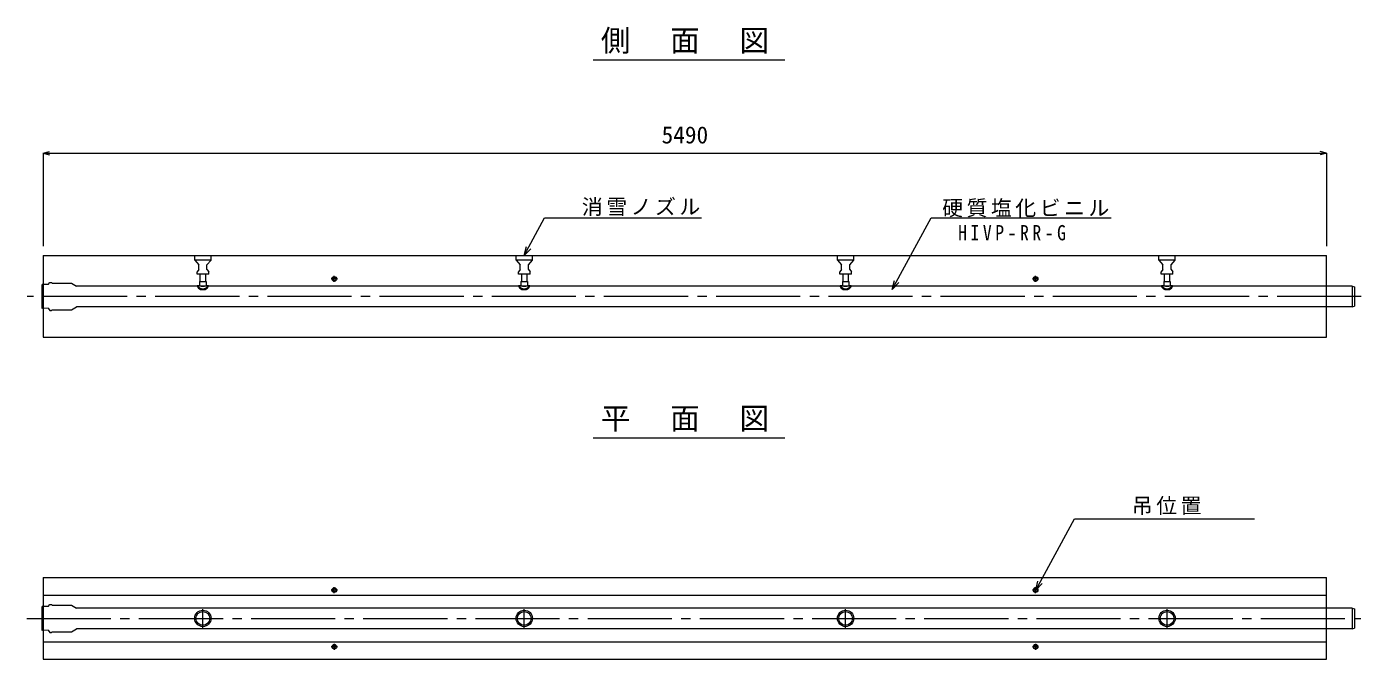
# Model space of a CAD drawing. Units: millimetres on the paper, enlarged 15 times, with parts at other scales. Extents: x -9232 to 7975, y -6572 to 1682.
# Drawn here: x -2446 to -305, y -5054 to -4039 of the extents above; entities that cross this region are included whole.
import ezdxf
from ezdxf.enums import TextEntityAlignment as Align

# ---------------------------------------------------------------- set-up
doc = ezdxf.new("R2010")
doc.units = ezdxf.units.MM
doc.header["$LTSCALE"] = 15
doc.linetypes.add('CHAIN1', pattern=[8, 5, -1, 1, -1])
doc.linetypes.add('CHAIN2', pattern=[12, 9, -1, 1, -1])
doc.layers.add('1-1_製品図', color=4, linetype='Continuous', lineweight=18)
doc.styles.add('ＭＳ ゴシック', font='')
doc.styles.get('ＭＳ ゴシック').set_extended_font_data('MS Gothic')

msp = doc.modelspace()

# ---------------------------------------------------------------- linework, layer by layer
at = {"layer": '1-1_製品図', "color": 3}
for p, q in [((-1537.02, -4092.1), (-1229.73, -4092.1)), ((-2419.2, -4405.99), (-360.45, -4405.99)), ((-1537.02, -4698.36), (-1229.73, -4698.36)), ((-2419.2, -4922.7), (-360.45, -4922.7)), ((-2419.2, -4922.7), (-2419.2, -5053.95)), ((-2419.2, -4950.83), (-360.45, -4950.83)), ((-2419.2, -5025.83), (-360.45, -5025.83))]:
    msp.add_line(p, q, dxfattribs=at)
at = {"layer": '1-1_製品図'}
for p, q in [((-2419.2, -4241.87), (-2409.05, -4239.15)), ((-360.45, -4241.87), (-370.59, -4239.15)), ((-2419.2, -4241.87), (-360.45, -4241.87)), ((-2419.2, -4241.87), (-2409.05, -4244.59)), ((-2419.2, -4241.87), (-2419.2, -4390.76)), ((-360.45, -4241.87), (-370.59, -4244.59)), ((-360.45, -4241.87), (-360.45, -4390.76)), ((-2411.5, -4452.64), (-2421.07, -4452.31)), ((-2421.07, -4490.93), (-2421.07, -4452.31)), ((-2411.5, -4452.64), (-2408.52, -4449.1)), ((-2408.52, -4449.1), (-2405.9, -4449.1)), ((-2405.9, -4449.1), (-2404.77, -4450.22)), ((-319.57, -4454.93), (-2366.04, -4454.93)), ((-319.57, -4454.93), (-315.45, -4456.03)), ((-315.45, -4456.03), (-315.45, -4487.2)), ((-2411.5, -4490.59), (-2421.07, -4490.93)), ((-319.57, -4488.3), (-2366.04, -4488.3)), ((-2411.5, -4969.35), (-2408.52, -4965.81)), ((-2408.52, -4965.81), (-2405.9, -4965.81)), ((-2405.9, -4965.81), (-2404.77, -4966.93)), ((-2411.5, -4969.35), (-2421.07, -4969.02)), ((-2421.07, -5007.64), (-2421.07, -4969.02)), ((-319.57, -4971.64), (-2366.04, -4971.64)), ((-319.57, -4971.64), (-315.45, -4972.74)), ((-315.45, -4972.74), (-315.45, -5003.91)), ((-2411.5, -5007.3), (-2421.07, -5007.64)), ((-319.57, -5005.01), (-2366.04, -5005.01))]:
    msp.add_line(p, q, dxfattribs=at)
at = {"layer": '1-1_製品図', "color": 7}
for p, q in [((-1057.17, -4460.37), (-994.87, -4345.7)), ((-994.87, -4345.7), (-706.25, -4345.7)), ((-2150.13, -4413.49), (-2150.13, -4405.99)), ((-1647.63, -4405.99), (-1644.13, -4391.41)), ((-1647.63, -4405.99), (-1637.31, -4395.11)), ((-1634.51, -4413.49), (-1634.51, -4405.99)), ((-1118.88, -4413.49), (-1118.88, -4405.99)), ((-603.26, -4413.49), (-603.26, -4405.99)), ((-2176.38, -4413.49), (-2169.82, -4420.99)), ((-2169.82, -4428.49), (-2172.63, -4432.24)), ((-2169.82, -4428.49), (-2169.82, -4420.99)), ((-2156.7, -4420.99), (-2150.13, -4413.49)), ((-2156.7, -4428.49), (-2156.7, -4420.99)), ((-2156.7, -4428.49), (-2153.88, -4432.24)), ((-2153.88, -4435.99), (-2153.88, -4432.24)), ((-1660.76, -4413.49), (-1654.2, -4420.99)), ((-1654.2, -4428.49), (-1657.01, -4432.24)), ((-1654.2, -4428.49), (-1654.2, -4420.99)), ((-1641.07, -4420.99), (-1634.51, -4413.49)), ((-1641.07, -4428.49), (-1641.07, -4420.99)), ((-1641.07, -4428.49), (-1638.26, -4432.24)), ((-1638.26, -4435.99), (-1638.26, -4432.24)), ((-1145.13, -4413.49), (-1138.57, -4420.99)), ((-1138.57, -4428.49), (-1141.38, -4432.24)), ((-1138.57, -4428.49), (-1138.57, -4420.99)), ((-1125.45, -4420.99), (-1118.88, -4413.49)), ((-1125.45, -4428.49), (-1125.45, -4420.99)), ((-1125.45, -4428.49), (-1122.63, -4432.24)), ((-1122.63, -4435.99), (-1122.63, -4432.24)), ((-629.51, -4413.49), (-622.95, -4420.99)), ((-622.95, -4428.49), (-625.76, -4432.24)), ((-622.95, -4428.49), (-622.95, -4420.99)), ((-609.82, -4420.99), (-603.26, -4413.49)), ((-609.82, -4428.49), (-609.82, -4420.99)), ((-609.82, -4428.49), (-607.01, -4432.24)), ((-607.01, -4435.99), (-607.01, -4432.24)), ((-2168.51, -4447.43), (-2158.01, -4447.43)), ((-2168.51, -4447.43), (-2168.51, -4453.8)), ((-2167.38, -4447.43), (-2167.38, -4435.99)), ((-2159.13, -4435.99), (-2159.13, -4447.43)), ((-2158.01, -4447.43), (-2158.01, -4453.8)), ((-1652.88, -4447.43), (-1652.88, -4453.8)), ((-1651.76, -4447.43), (-1651.76, -4435.99)), ((-1643.51, -4435.99), (-1643.51, -4447.43)), ((-1137.26, -4447.43), (-1137.26, -4453.8)), ((-1136.13, -4447.43), (-1136.13, -4435.99)), ((-1127.88, -4435.99), (-1127.88, -4447.43)), ((-1057.17, -4460.37), (-1053.66, -4445.78)), ((-1057.17, -4460.37), (-1046.84, -4449.49)), ((-621.63, -4447.43), (-621.63, -4453.8)), ((-620.51, -4447.43), (-620.51, -4435.99)), ((-612.26, -4435.99), (-612.26, -4447.43)), ((-2172.26, -4453.8), (-2172.26, -4454.93)), ((-2172.26, -4453.8), (-2168.51, -4453.8)), ((-2167.01, -4460.55), (-2159.51, -4460.55)), ((-2158.01, -4453.8), (-2154.26, -4453.8)), ((-2154.26, -4453.8), (-2154.26, -4454.93)), ((-1656.63, -4453.8), (-1656.63, -4454.93)), ((-1656.63, -4453.8), (-1652.88, -4453.8)), ((-1651.38, -4460.55), (-1643.88, -4460.55)), ((-1642.38, -4453.8), (-1638.63, -4453.8)), ((-1638.63, -4453.8), (-1638.63, -4454.93)), ((-1141.01, -4453.8), (-1141.01, -4454.93)), ((-1141.01, -4453.8), (-1137.26, -4453.8)), ((-1135.76, -4460.55), (-1128.26, -4460.55)), ((-1126.76, -4453.8), (-1123.01, -4453.8)), ((-1123.01, -4453.8), (-1123.01, -4454.93)), ((-625.38, -4453.8), (-625.38, -4454.93)), ((-625.38, -4453.8), (-621.63, -4453.8)), ((-620.13, -4460.55), (-612.63, -4460.55)), ((-611.13, -4453.8), (-607.38, -4453.8)), ((-607.38, -4453.8), (-607.38, -4454.93)), ((-826.94, -4943.1), (-823.43, -4928.52)), ((-826.94, -4943.1), (-816.61, -4932.23))]:
    msp.add_line(p, q, dxfattribs=at)
at = {"layer": '1-1_製品図', "linetype": 'CHAIN1'}
for p, q in [((-1947.45, -4443.49), (-1957.2, -4443.49)), ((-1952.32, -4448.37), (-1952.32, -4438.62)), ((-822.45, -4443.49), (-832.2, -4443.49)), ((-827.32, -4448.37), (-827.32, -4438.62)), ((-1947.45, -4942.79), (-1957.2, -4942.79)), ((-1952.32, -4947.67), (-1952.32, -4937.92)), ((-822.45, -4942.79), (-832.2, -4942.79)), ((-827.32, -4947.67), (-827.32, -4937.92)), ((-2178.26, -4988.33), (-2148.26, -4988.33)), ((-2163.26, -5003.33), (-2163.26, -4973.33)), ((-1662.63, -4988.33), (-1632.63, -4988.33)), ((-1647.63, -5003.33), (-1647.63, -4973.33)), ((-1147.01, -4988.33), (-1117.01, -4988.33)), ((-1132.01, -5003.33), (-1132.01, -4973.33)), ((-631.38, -4988.33), (-601.38, -4988.33)), ((-616.38, -5003.33), (-616.38, -4973.33)), ((-1952.32, -5028.99), (-1952.32, -5038.74)), ((-827.32, -5028.99), (-827.32, -5038.74)), ((-1947.45, -5033.86), (-1957.2, -5033.86)), ((-822.45, -5033.86), (-832.2, -5033.86))]:
    msp.add_line(p, q, dxfattribs=at)
at = {"layer": '1-1_製品図', "color": 7, "linetype": 'CHAIN2'}
for p, q in [((-304.7, -4471.62), (-2445.05, -4471.62)), ((-2445.88, -4988.33), (-305.53, -4988.33))]:
    msp.add_line(p, q, dxfattribs=at)
at = {"layer": '1-1_製品図', "color": 7}
for points in [[(-1647.63, -4405.99), (-1614.88, -4345.7), (-1363.22, -4345.7)], [(-2150.13, -4413.49), (-2176.38, -4413.49), (-2176.38, -4405.99)], [(-1634.51, -4413.49), (-1660.76, -4413.49), (-1660.76, -4405.99)], [(-1118.88, -4413.49), (-1145.13, -4413.49), (-1145.13, -4405.99)], [(-603.26, -4413.49), (-629.51, -4413.49), (-629.51, -4405.99)], [(-2153.88, -4435.99), (-2172.63, -4435.99), (-2172.63, -4432.24)], [(-1638.26, -4435.99), (-1657.01, -4435.99), (-1657.01, -4432.24)], [(-1122.63, -4435.99), (-1141.38, -4435.99), (-1141.38, -4432.24)], [(-607.01, -4435.99), (-625.76, -4435.99), (-625.76, -4432.24)], [(-1652.88, -4447.43), (-1642.38, -4447.43), (-1642.38, -4453.8)], [(-1137.26, -4447.43), (-1126.76, -4447.43), (-1126.76, -4453.8)], [(-621.63, -4447.43), (-611.13, -4447.43), (-611.13, -4453.8)], [(-826.94, -4943.1), (-764.64, -4828.43), (-476.02, -4828.43)]]:
    msp.add_lwpolyline(points, dxfattribs=at)
at = {"layer": '1-1_製品図', "color": 3}
for points in [[(-2419.2, -4405.99), (-2419.2, -4537.24), (-360.45, -4537.24), (-360.45, -4405.99)], [(-2419.2, -5053.95), (-360.45, -5053.95), (-360.45, -4922.7)]]:
    msp.add_lwpolyline(points, dxfattribs=at)
at = {"layer": '1-1_製品図'}
for points in [[(-2404.77, -4450.22), (-2374.2, -4450.22), (-2366.04, -4454.93)], [(-319.57, -4454.93), (-319.57, -4488.3), (-315.45, -4487.2)], [(-2411.5, -4490.59), (-2408.52, -4494.14), (-2405.9, -4494.14), (-2404.77, -4493.01), (-2374.2, -4493.01), (-2366.04, -4488.3)], [(-2404.77, -4966.93), (-2374.2, -4966.93), (-2366.04, -4971.64)], [(-319.57, -4971.64), (-319.57, -5005.01), (-315.45, -5003.91)], [(-2411.5, -5007.3), (-2408.52, -5010.85), (-2405.9, -5010.85), (-2404.77, -5009.72), (-2374.2, -5009.72), (-2366.04, -5005.01)]]:
    msp.add_lwpolyline(points, dxfattribs=at)
at = {"layer": '1-1_製品図', "color": 7}
for centre, radius in [((-1952.32, -4443.49), 3.75), ((-1952.32, -4443.49), 3), ((-827.32, -4443.49), 3.75), ((-827.32, -4443.49), 3), ((-1952.32, -4942.79), 3.75), ((-1952.32, -4942.79), 3), ((-827.32, -4942.79), 3.75), ((-827.32, -4942.79), 3), ((-2163.26, -4988.33), 13.12), ((-2163.26, -4988.33), 11.06), ((-1647.63, -4988.33), 13.12), ((-1647.63, -4988.33), 11.06), ((-1132.01, -4988.33), 13.12), ((-1132.01, -4988.33), 11.06), ((-616.38, -4988.33), 13.12), ((-616.38, -4988.33), 11.06), ((-1952.32, -5033.86), 3.75), ((-1952.32, -5033.86), 3), ((-827.32, -5033.86), 3.75), ((-827.32, -5033.86), 3)]:
    msp.add_circle(centre, radius, dxfattribs=at)
for centre, radius, start, end in [((-2163.26, -4449.17), 10.12, 207.26604, 332.73396), ((-2163.26, -4451.79), 9.53, 199.21912, 246.83101), ((-2163.26, -4445.15), 10.12, 238.76707, 301.23293), ((-2163.26, -4451.79), 9.53, 293.16899, 340.78088), ((-1647.63, -4449.17), 10.12, 207.26604, 332.73396), ((-1647.63, -4451.79), 9.53, 199.21912, 246.83101), ((-1647.63, -4445.15), 10.12, 238.76707, 301.23293), ((-1647.63, -4451.79), 9.53, 293.16899, 340.78088), ((-1132.01, -4449.17), 10.12, 207.26604, 332.73396), ((-1132.01, -4451.79), 9.53, 199.21912, 246.83101), ((-1132.01, -4445.15), 10.12, 238.76707, 301.23293), ((-1132.01, -4451.79), 9.53, 293.16899, 340.78088), ((-616.38, -4449.17), 10.12, 207.26604, 332.73396), ((-616.38, -4451.79), 9.53, 199.21912, 246.83101), ((-616.38, -4445.15), 10.12, 238.76707, 301.23293), ((-616.38, -4451.79), 9.53, 293.16899, 340.78088)]:
    msp.add_arc(centre, radius, start, end, dxfattribs=at)

# ---------------------------------------------------------------- texts
at = {"layer": '1-1_製品図', "style": 'ＭＳ ゴシック'}
msp.add_text('5490', height=27.49, dxfattribs=at).set_placement((-1427.32, -4234.37), align=Align.BOTTOM_LEFT)
at = {"layer": '1-1_製品図', "color": 7, "attachment_point": 7, "style": 'ＭＳ ゴシック'}
for s, insert, char_height in [('\\T1.17;側\u3000面\u3000図', (-1524.78, -4082.25), 34.84), ('\\T1.17;消雪ノズル', (-1555.16, -4342.67), 24.51), ('\\T1.17;硬質塩化ビニル', (-977.14, -4344.64), 24.51), ('\\T1.4;\\W0.85;HIVP-RR-G', (-951.54, -4381.97), 24.51), ('\\T1.17;平\u3000面\u3000図', (-1524.78, -4688.51), 34.84), ('\\T1.17;吊位置', (-672.81, -4822.37), 24.51)]:
    msp.add_mtext(s, dxfattribs=dict(at, insert=insert, char_height=char_height))

doc.saveas('drawing.dxf')
